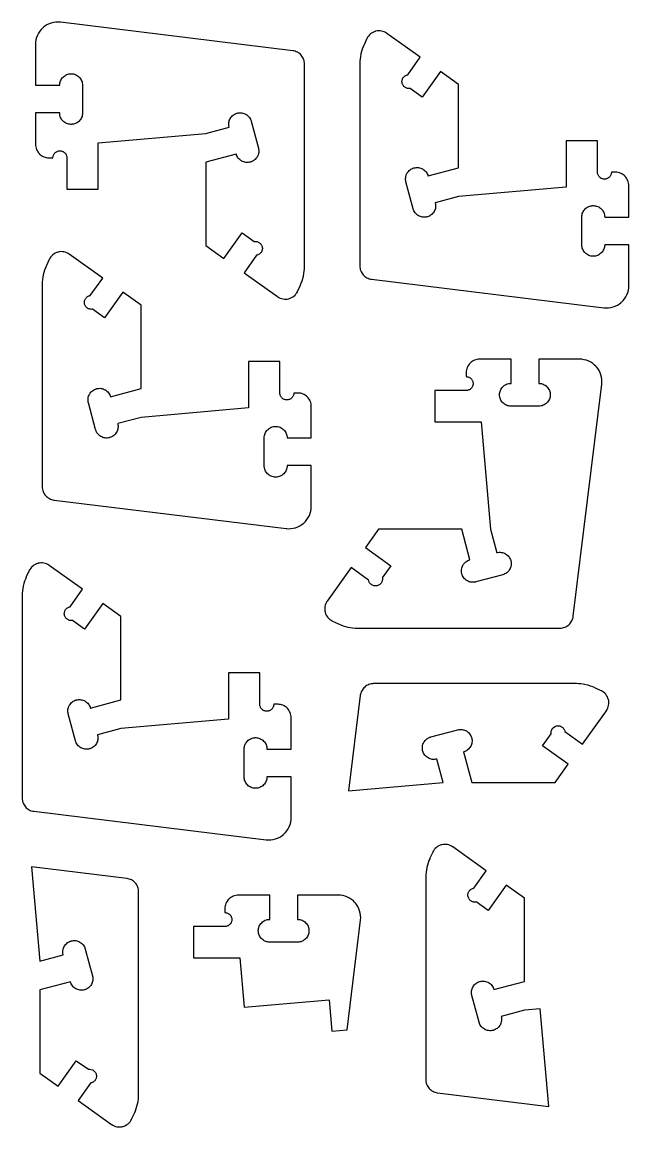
# Model space of a CAD drawing. Extents: x 0 to 472, y 0 to 247.
# Drawn here: x 336.3 to 471.6, y 0.3 to 246.8 of the extents above; entities that cross this region are included whole.
import ezdxf

# ---------------------------------------------------------------- set-up
doc = ezdxf.new("R2010")
doc.units = 0
doc.layers.get('0').update_dxf_attribs({"linetype": 'CONTINUOUS'})

msp = doc.modelspace()

# ---------------------------------------------------------------- linework, layer by layer
at = {"color": 0}
for points in [[(377.271, 221.935), (382.487, 223.333), (382.471, 223.396), (382.432, 223.589), (382.404, 223.843), (382.401, 224.094), (382.424, 224.343), (382.469, 224.586), (382.539, 224.822), (382.631, 225.05), (382.742, 225.268), (382.875, 225.474), (383.026, 225.667), (383.196, 225.844), (383.383, 226.006), (383.588, 226.149), (383.807, 226.274), (384.042, 226.376), (384.228, 226.439), (384.29, 226.456), (384.353, 226.474), (384.546, 226.511), (384.8, 226.539), (385.053, 226.542), (385.301, 226.519), (385.544, 226.474), (385.781, 226.404), (386.008, 226.314), (386.225, 226.201), (386.432, 226.069), (386.624, 225.918), (386.801, 225.747), (386.963, 225.56), (387.107, 225.356), (387.231, 225.136), (387.333, 224.901), (387.397, 224.715), (387.414, 224.653), (389.018, 218.664), (389.035, 218.603), (389.071, 218.418), (389.1, 218.168), (389.104, 217.919), (389.083, 217.671), (389.039, 217.426), (388.971, 217.186), (388.879, 216.954), (388.794, 216.783), (388.764, 216.729), (388.732, 216.675), (388.626, 216.517), (388.471, 216.321), (388.297, 216.142), (388.107, 215.981), (387.903, 215.839), (387.685, 215.718), (387.456, 215.618), (387.276, 215.557), (387.215, 215.542), (387.154, 215.525), (386.968, 215.487), (386.719, 215.46), (386.471, 215.456), (386.222, 215.476), (385.978, 215.521), (385.737, 215.589), (385.504, 215.681), (385.335, 215.764), (385.281, 215.796), (385.225, 215.828), (385.068, 215.933), (384.872, 216.089), (384.693, 216.263), (384.532, 216.451), (384.39, 216.657), (384.269, 216.874), (384.169, 217.104), (384.108, 217.283), (384.092, 217.344), (377.271, 215.517), (377.271, 196.935), (381.342, 194.032), (385.407, 199.731), (388.1, 197.81), (388.139, 197.817), (388.257, 197.828), (388.412, 197.831), (388.567, 197.817), (388.715, 197.789), (388.86, 197.747), (388.999, 197.692), (389.131, 197.624), (389.256, 197.543), (389.372, 197.451), (389.481, 197.347), (389.578, 197.235), (389.665, 197.111), (389.74, 196.981), (389.801, 196.84), (389.85, 196.692), (389.878, 196.576), (389.885, 196.536), (389.89, 196.497), (389.903, 196.379), (389.906, 196.224), (389.892, 196.071), (389.864, 195.922), (389.822, 195.778), (389.767, 195.639), (389.699, 195.506), (389.618, 195.381), (389.525, 195.264), (389.422, 195.157), (389.31, 195.058), (389.186, 194.972), (389.054, 194.897), (388.914, 194.835), (388.767, 194.786), (388.65, 194.758), (388.611, 194.753), (385.819, 190.837), (393.279, 185.517), (393.347, 185.468), (393.56, 185.339), (393.856, 185.194), (394.164, 185.085), (394.482, 185.008), (394.806, 184.967), (395.132, 184.961), (395.46, 184.992), (395.706, 185.038), (395.785, 185.058), (395.865, 185.079), (396.101, 185.16), (396.401, 185.296), (396.683, 185.461), (396.944, 185.657), (397.183, 185.879), (397.397, 186.128), (397.583, 186.399), (397.706, 186.617), (397.74, 186.692), (398.375, 188.053), (398.433, 188.176), (398.593, 188.554), (398.782, 189.067), (398.943, 189.586), (399.075, 190.115), (399.179, 190.649), (399.253, 191.189), (399.297, 191.732), (399.313, 192.143), (399.313, 192.279), (399.313, 237.408), (399.313, 237.478), (399.299, 237.689), (399.261, 237.964), (399.199, 238.229), (399.112, 238.486), (399.004, 238.733), (398.875, 238.968), (398.726, 239.189), (398.56, 239.396), (398.374, 239.588), (398.172, 239.763), (397.956, 239.918), (397.724, 240.056), (397.479, 240.172), (397.224, 240.267), (396.956, 240.339), (396.747, 240.378), (396.678, 240.386), (344.922, 246.74), (344.789, 246.757), (344.389, 246.778), (343.86, 246.757), (343.339, 246.682), (342.829, 246.553), (342.338, 246.371), (341.865, 246.138), (341.418, 245.854), (341.099, 245.611), (340.999, 245.522), (340.9, 245.435), (340.618, 245.149), (340.283, 244.739), (339.994, 244.299), (339.754, 243.832), (339.563, 243.342), (339.425, 242.833), (339.34, 242.311), (339.313, 241.911), (339.313, 241.778), (339.313, 232.704), (344.713, 232.704), (344.713, 232.769), (344.725, 232.965), (344.764, 233.218), (344.826, 233.463), (344.912, 233.697), (345.019, 233.919), (345.147, 234.131), (345.294, 234.326), (345.46, 234.507), (345.64, 234.672), (345.836, 234.819), (346.047, 234.947), (346.269, 235.054), (346.504, 235.14), (346.749, 235.203), (347.001, 235.242), (347.197, 235.254), (347.263, 235.254), (347.328, 235.254), (347.524, 235.242), (347.776, 235.203), (348.021, 235.14), (348.254, 235.054), (348.478, 234.947), (348.688, 234.819), (348.885, 234.672), (349.065, 234.507), (349.231, 234.326), (349.376, 234.131), (349.504, 233.919), (349.612, 233.697), (349.697, 233.463), (349.761, 233.218), (349.799, 232.965), (349.813, 232.769), (349.813, 232.704), (349.813, 226.504), (349.813, 226.439), (349.799, 226.243), (349.761, 225.99), (349.697, 225.746), (349.612, 225.511), (349.504, 225.289), (349.376, 225.079), (349.231, 224.882), (349.065, 224.701), (348.885, 224.536), (348.688, 224.39), (348.478, 224.263), (348.254, 224.154), (348.021, 224.069), (347.776, 224.006), (347.524, 223.968), (347.328, 223.954), (347.263, 223.954), (347.197, 223.954), (347.001, 223.968), (346.749, 224.006), (346.504, 224.069), (346.269, 224.154), (346.047, 224.263), (345.836, 224.39), (345.64, 224.536), (345.46, 224.701), (345.294, 224.882), (345.147, 225.079), (345.019, 225.289), (344.912, 225.511), (344.826, 225.746), (344.764, 225.99), (344.725, 226.243), (344.713, 226.439), (344.713, 226.504), (339.313, 226.504), (339.313, 219.504), (339.313, 219.431), (339.326, 219.208), (339.371, 218.917), (339.442, 218.632), (339.54, 218.356), (339.665, 218.092), (339.817, 217.84), (339.992, 217.603), (340.139, 217.435), (340.19, 217.383), (340.243, 217.331), (340.411, 217.183), (340.647, 217.008), (340.9, 216.858), (341.164, 216.733), (341.44, 216.633), (341.724, 216.563), (342.015, 216.519), (342.237, 216.504), (342.313, 216.504), (343.213, 216.504), (343.213, 216.544), (343.221, 216.663), (343.244, 216.817), (343.282, 216.965), (343.335, 217.107), (343.4, 217.243), (343.476, 217.371), (343.567, 217.49), (343.667, 217.6), (343.776, 217.7), (343.896, 217.789), (344.024, 217.867), (344.158, 217.932), (344.301, 217.985), (344.45, 218.022), (344.604, 218.046), (344.722, 218.054), (344.763, 218.054), (344.801, 218.054), (344.921, 218.046), (345.075, 218.022), (345.224, 217.985), (345.365, 217.932), (345.501, 217.867), (345.629, 217.789), (345.749, 217.7), (345.858, 217.6), (345.958, 217.49), (346.047, 217.371), (346.125, 217.243), (346.19, 217.107), (346.243, 216.965), (346.281, 216.817), (346.304, 216.663), (346.313, 216.544), (346.313, 216.504), (346.313, 209.504), (353.313, 209.504), (353.313, 219.839), (377.271, 221.935)], [(433.672, 207.847), (428.456, 206.45), (428.472, 206.386), (428.511, 206.194), (428.539, 205.94), (428.542, 205.688), (428.519, 205.439), (428.474, 205.196), (428.404, 204.96), (428.313, 204.732), (428.201, 204.515), (428.068, 204.308), (427.917, 204.117), (427.747, 203.939), (427.56, 203.776), (427.356, 203.633), (427.136, 203.51), (426.901, 203.407), (426.715, 203.343), (426.653, 203.326), (426.59, 203.31), (426.397, 203.272), (426.143, 203.243), (425.89, 203.24), (425.642, 203.263), (425.399, 203.31), (425.162, 203.378), (424.935, 203.469), (424.718, 203.581), (424.513, 203.714), (424.319, 203.865), (424.142, 204.035), (423.981, 204.222), (423.836, 204.426), (423.713, 204.647), (423.61, 204.881), (423.546, 205.067), (423.529, 205.129), (421.925, 211.118), (421.908, 211.179), (421.872, 211.365), (421.843, 211.614), (421.839, 211.864), (421.86, 212.111), (421.904, 212.356), (421.972, 212.596), (422.064, 212.829), (422.149, 212.999), (422.179, 213.053), (422.211, 213.108), (422.317, 213.265), (422.472, 213.461), (422.646, 213.64), (422.836, 213.801), (423.04, 213.943), (423.258, 214.064), (423.487, 214.164), (423.667, 214.225), (423.728, 214.242), (423.789, 214.258), (423.975, 214.294), (424.224, 214.324), (424.472, 214.326), (424.721, 214.307), (424.965, 214.263), (425.206, 214.194), (425.439, 214.101), (425.608, 214.018), (425.662, 213.986), (425.718, 213.956), (425.875, 213.85), (426.071, 213.694), (426.25, 213.521), (426.411, 213.331), (426.553, 213.126), (426.674, 212.908), (426.774, 212.679), (426.835, 212.499), (426.851, 212.439), (433.672, 214.265), (433.672, 232.847), (429.601, 235.751), (425.536, 230.051), (422.843, 231.972), (422.804, 231.967), (422.686, 231.954), (422.531, 231.953), (422.376, 231.965), (422.228, 231.993), (422.083, 232.036), (421.944, 232.09), (421.813, 232.16), (421.688, 232.24), (421.571, 232.332), (421.463, 232.435), (421.365, 232.549), (421.278, 232.671), (421.203, 232.803), (421.142, 232.943), (421.093, 233.09), (421.065, 233.207), (421.058, 233.246), (421.053, 233.285), (421.04, 233.403), (421.037, 233.56), (421.051, 233.713), (421.079, 233.861), (421.121, 234.006), (421.176, 234.144), (421.244, 234.276), (421.325, 234.401), (421.418, 234.518), (421.521, 234.626), (421.633, 234.724), (421.757, 234.811), (421.889, 234.886), (422.029, 234.947), (422.176, 234.996), (422.293, 235.024), (422.332, 235.031), (425.124, 238.944), (417.664, 244.265), (417.596, 244.314), (417.383, 244.443), (417.088, 244.588), (416.779, 244.699), (416.461, 244.775), (416.138, 244.815), (415.811, 244.821), (415.483, 244.792), (415.237, 244.746), (415.158, 244.725), (415.078, 244.703), (414.842, 244.622), (414.542, 244.487), (414.26, 244.321), (413.999, 244.126), (413.76, 243.903), (413.546, 243.656), (413.36, 243.385), (413.237, 243.167), (413.203, 243.092), (412.568, 241.729), (412.51, 241.606), (412.35, 241.228), (412.161, 240.717), (412, 240.196), (411.868, 239.668), (411.764, 239.133), (411.69, 238.594), (411.646, 238.05), (411.631, 237.64), (411.631, 237.504), (411.631, 192.375), (411.631, 192.304), (411.644, 192.093), (411.682, 191.819), (411.744, 191.553), (411.831, 191.296), (411.939, 191.05), (412.068, 190.815), (412.217, 190.594), (412.383, 190.386), (412.569, 190.196), (412.771, 190.021), (412.987, 189.864), (413.219, 189.726), (413.464, 189.61), (413.719, 189.515), (413.987, 189.444), (414.196, 189.406), (414.265, 189.397), (466.021, 183.042), (466.154, 183.026), (466.554, 183.006), (467.083, 183.025), (467.604, 183.1), (468.114, 183.229), (468.607, 183.411), (469.078, 183.644), (469.526, 183.928), (469.844, 184.172), (469.944, 184.26), (470.044, 184.349), (470.325, 184.635), (470.66, 185.044), (470.949, 185.485), (471.19, 185.951), (471.381, 186.44), (471.518, 186.949), (471.603, 187.472), (471.631, 187.871), (471.631, 188.004), (471.631, 197.078), (466.231, 197.078), (466.231, 197.013), (466.218, 196.818), (466.179, 196.564), (466.117, 196.319), (466.031, 196.086), (465.924, 195.862), (465.796, 195.653), (465.649, 195.456), (465.483, 195.275), (465.303, 195.111), (465.107, 194.964), (464.896, 194.836), (464.674, 194.729), (464.439, 194.643), (464.194, 194.581), (463.942, 194.542), (463.746, 194.528), (463.681, 194.528), (463.615, 194.528), (463.419, 194.542), (463.167, 194.581), (462.922, 194.643), (462.689, 194.729), (462.465, 194.836), (462.256, 194.964), (462.058, 195.111), (461.878, 195.275), (461.713, 195.456), (461.567, 195.653), (461.439, 195.862), (461.331, 196.086), (461.246, 196.319), (461.182, 196.564), (461.144, 196.818), (461.131, 197.013), (461.131, 197.078), (461.131, 203.278), (461.131, 203.343), (461.144, 203.539), (461.182, 203.792), (461.246, 204.036), (461.331, 204.271), (461.439, 204.494), (461.567, 204.704), (461.713, 204.9), (461.878, 205.082), (462.058, 205.246), (462.256, 205.393), (462.465, 205.521), (462.689, 205.628), (462.922, 205.714), (463.167, 205.776), (463.419, 205.815), (463.615, 205.828), (463.681, 205.828), (463.746, 205.828), (463.942, 205.815), (464.194, 205.776), (464.439, 205.714), (464.674, 205.628), (464.896, 205.521), (465.107, 205.393), (465.303, 205.246), (465.483, 205.082), (465.649, 204.9), (465.796, 204.704), (465.924, 204.494), (466.031, 204.271), (466.117, 204.036), (466.179, 203.792), (466.218, 203.539), (466.231, 203.343), (466.231, 203.278), (471.631, 203.278), (471.631, 210.278), (471.631, 210.353), (471.617, 210.575), (471.572, 210.867), (471.501, 211.151), (471.403, 211.426), (471.278, 211.692), (471.126, 211.943), (470.951, 212.179), (470.804, 212.347), (470.753, 212.4), (470.7, 212.451), (470.532, 212.599), (470.296, 212.774), (470.043, 212.925), (469.779, 213.05), (469.503, 213.149), (469.219, 213.219), (468.928, 213.264), (468.706, 213.278), (468.631, 213.278), (467.731, 213.278), (467.731, 213.239), (467.722, 213.119), (467.7, 212.965), (467.661, 212.818), (467.608, 212.675), (467.543, 212.539), (467.467, 212.411), (467.376, 212.292), (467.276, 212.182), (467.167, 212.082), (467.047, 211.993), (466.919, 211.915), (466.785, 211.85), (466.642, 211.799), (466.493, 211.76), (466.339, 211.736), (466.221, 211.728), (466.181, 211.728), (466.142, 211.728), (466.022, 211.736), (465.868, 211.76), (465.719, 211.799), (465.578, 211.85), (465.442, 211.915), (465.314, 211.993), (465.194, 212.082), (465.085, 212.182), (464.985, 212.292), (464.896, 212.411), (464.818, 212.539), (464.753, 212.675), (464.7, 212.818), (464.662, 212.965), (464.639, 213.119), (464.631, 213.239), (464.631, 213.278), (464.631, 220.278), (457.631, 220.278), (457.631, 209.943), (433.672, 207.847)], [(362.861, 158.581), (357.646, 157.183), (357.662, 157.119), (357.7, 156.928), (357.729, 156.674), (357.731, 156.421), (357.708, 156.172), (357.662, 155.929), (357.594, 155.693), (357.503, 155.465), (357.39, 155.249), (357.258, 155.042), (357.107, 154.85), (356.938, 154.672), (356.75, 154.511), (356.546, 154.367), (356.325, 154.243), (356.09, 154.14), (355.906, 154.076), (355.843, 154.06), (355.779, 154.043), (355.588, 154.006), (355.333, 153.976), (355.081, 153.975), (354.832, 153.997), (354.589, 154.043), (354.353, 154.111), (354.125, 154.203), (353.907, 154.315), (353.701, 154.447), (353.51, 154.599), (353.332, 154.768), (353.169, 154.956), (353.026, 155.16), (352.903, 155.381), (352.8, 155.615), (352.736, 155.8), (352.719, 155.862), (351.115, 161.851), (351.099, 161.913), (351.061, 162.099), (351.033, 162.347), (351.029, 162.597), (351.05, 162.844), (351.094, 163.089), (351.162, 163.329), (351.254, 163.563), (351.338, 163.732), (351.369, 163.788), (351.401, 163.842), (351.507, 163.999), (351.662, 164.194), (351.836, 164.374), (352.025, 164.535), (352.231, 164.676), (352.447, 164.797), (352.678, 164.897), (352.857, 164.958), (352.918, 164.975), (352.979, 164.992), (353.164, 165.028), (353.414, 165.057), (353.662, 165.061), (353.911, 165.04), (354.156, 164.996), (354.396, 164.928), (354.628, 164.836), (354.799, 164.751), (354.853, 164.721), (354.907, 164.689), (355.065, 164.583), (355.261, 164.428), (355.44, 164.254), (355.601, 164.064), (355.743, 163.86), (355.864, 163.642), (355.964, 163.413), (356.025, 163.233), (356.04, 163.172), (362.861, 165), (362.861, 183.581), (358.792, 186.485), (354.726, 180.786), (352.033, 182.707), (351.994, 182.7), (351.875, 182.688), (351.719, 182.686), (351.567, 182.699), (351.418, 182.726), (351.274, 182.769), (351.135, 182.825), (351.003, 182.893), (350.878, 182.974), (350.76, 183.065), (350.653, 183.168), (350.556, 183.282), (350.468, 183.404), (350.393, 183.536), (350.331, 183.676), (350.282, 183.825), (350.256, 183.94), (350.249, 183.979), (350.242, 184.018), (350.231, 184.138), (350.228, 184.293), (350.242, 184.446), (350.269, 184.594), (350.311, 184.739), (350.367, 184.878), (350.435, 185.01), (350.515, 185.135), (350.607, 185.251), (350.71, 185.36), (350.824, 185.457), (350.946, 185.544), (351.078, 185.619), (351.218, 185.682), (351.367, 185.731), (351.482, 185.757), (351.521, 185.764), (354.314, 189.678), (346.853, 194.999), (346.786, 195.047), (346.572, 195.176), (346.276, 195.321), (345.969, 195.432), (345.651, 195.508), (345.328, 195.549), (345, 195.556), (344.672, 195.525), (344.428, 195.479), (344.347, 195.458), (344.268, 195.438), (344.032, 195.356), (343.732, 195.221), (343.45, 195.054), (343.188, 194.86), (342.949, 194.636), (342.736, 194.389), (342.549, 194.118), (342.428, 193.9), (342.393, 193.825), (341.757, 192.462), (341.7, 192.339), (341.54, 191.961), (341.351, 191.45), (341.19, 190.929), (341.057, 190.401), (340.954, 189.867), (340.881, 189.328), (340.836, 188.783), (340.821, 188.374), (340.821, 188.237), (340.821, 143.108), (340.821, 143.038), (340.833, 142.826), (340.872, 142.553), (340.935, 142.286), (341.021, 142.029), (341.129, 141.783), (341.257, 141.549), (341.406, 141.328), (341.574, 141.121), (341.758, 140.929), (341.96, 140.754), (342.178, 140.597), (342.408, 140.461), (342.653, 140.344), (342.91, 140.249), (343.178, 140.178), (343.385, 140.139), (343.456, 140.131), (395.211, 133.776), (395.343, 133.759), (395.744, 133.739), (396.274, 133.759), (396.794, 133.834), (397.303, 133.963), (397.796, 134.145), (398.268, 134.378), (398.715, 134.662), (399.033, 134.905), (399.133, 134.993), (399.233, 135.082), (399.514, 135.368), (399.85, 135.778), (400.139, 136.218), (400.379, 136.685), (400.569, 137.174), (400.708, 137.682), (400.792, 138.205), (400.821, 138.605), (400.821, 138.738), (400.821, 147.811), (395.421, 147.811), (395.421, 147.747), (395.407, 147.551), (395.369, 147.297), (395.306, 147.054), (395.221, 146.819), (395.112, 146.596), (394.985, 146.386), (394.839, 146.19), (394.674, 146.008), (394.493, 145.844), (394.296, 145.697), (394.086, 145.569), (393.864, 145.462), (393.629, 145.376), (393.385, 145.314), (393.132, 145.275), (392.936, 145.261), (392.871, 145.261), (392.806, 145.261), (392.61, 145.275), (392.357, 145.314), (392.112, 145.376), (391.878, 145.462), (391.656, 145.569), (391.444, 145.697), (391.249, 145.844), (391.068, 146.008), (390.903, 146.19), (390.756, 146.386), (390.628, 146.596), (390.521, 146.819), (390.435, 147.054), (390.372, 147.297), (390.333, 147.551), (390.321, 147.747), (390.321, 147.811), (390.321, 154.011), (390.321, 154.076), (390.333, 154.272), (390.372, 154.526), (390.435, 154.769), (390.521, 155.004), (390.628, 155.228), (390.756, 155.438), (390.903, 155.633), (391.068, 155.815), (391.249, 155.979), (391.444, 156.126), (391.656, 156.254), (391.878, 156.361), (392.112, 156.447), (392.357, 156.51), (392.61, 156.549), (392.806, 156.561), (392.871, 156.561), (392.936, 156.561), (393.132, 156.549), (393.385, 156.51), (393.629, 156.447), (393.864, 156.361), (394.086, 156.254), (394.296, 156.126), (394.493, 155.979), (394.674, 155.815), (394.839, 155.633), (394.985, 155.438), (395.112, 155.228), (395.221, 155.004), (395.306, 154.769), (395.369, 154.526), (395.407, 154.272), (395.421, 154.076), (395.421, 154.011), (400.821, 154.011), (400.821, 161.011), (400.821, 161.086), (400.806, 161.308), (400.763, 161.6), (400.692, 161.885), (400.592, 162.16), (400.467, 162.425), (400.317, 162.676), (400.142, 162.913), (399.994, 163.081), (399.942, 163.133), (399.889, 163.186), (399.722, 163.332), (399.485, 163.508), (399.233, 163.658), (398.968, 163.783), (398.693, 163.882), (398.408, 163.954), (398.117, 163.997), (397.894, 164.011), (397.821, 164.011), (396.921, 164.011), (396.921, 163.972), (396.912, 163.853), (396.889, 163.7), (396.851, 163.551), (396.799, 163.408), (396.733, 163.274), (396.656, 163.146), (396.567, 163.026), (396.467, 162.915), (396.357, 162.815), (396.237, 162.726), (396.11, 162.649), (395.974, 162.583), (395.832, 162.532), (395.683, 162.493), (395.529, 162.469), (395.41, 162.461), (395.371, 162.461), (395.331, 162.461), (395.213, 162.469), (395.058, 162.493), (394.91, 162.532), (394.767, 162.583), (394.632, 162.649), (394.504, 162.726), (394.385, 162.815), (394.275, 162.915), (394.175, 163.026), (394.085, 163.146), (394.008, 163.274), (393.943, 163.408), (393.89, 163.551), (393.853, 163.7), (393.829, 163.853), (393.821, 163.972), (393.821, 164.011), (393.821, 171.011), (386.821, 171.011), (386.821, 160.676), (362.861, 158.581)], [(440.779, 133.607), (442.178, 128.391), (442.24, 128.407), (442.433, 128.445), (442.688, 128.474), (442.939, 128.476), (443.188, 128.454), (443.431, 128.408), (443.667, 128.339), (443.894, 128.248), (444.112, 128.136), (444.318, 128.004), (444.511, 127.852), (444.689, 127.682), (444.85, 127.494), (444.993, 127.29), (445.118, 127.071), (445.221, 126.836), (445.283, 126.651), (445.3, 126.587), (445.318, 126.525), (445.356, 126.332), (445.383, 126.078), (445.386, 125.825), (445.364, 125.577), (445.318, 125.334), (445.249, 125.098), (445.158, 124.87), (445.046, 124.653), (444.914, 124.447), (444.763, 124.254), (444.592, 124.076), (444.404, 123.915), (444.2, 123.772), (443.981, 123.648), (443.746, 123.545), (443.56, 123.481), (443.497, 123.464), (437.508, 121.86), (437.447, 121.843), (437.263, 121.807), (437.013, 121.778), (436.764, 121.774), (436.515, 121.795), (436.271, 121.839), (436.032, 121.907), (435.799, 121.999), (435.628, 122.083), (435.574, 122.115), (435.519, 122.146), (435.361, 122.251), (435.165, 122.407), (434.986, 122.581), (434.825, 122.771), (434.683, 122.975), (434.563, 123.193), (434.463, 123.423), (434.401, 123.602), (434.386, 123.663), (434.369, 123.724), (434.332, 123.91), (434.304, 124.158), (434.3, 124.408), (434.321, 124.656), (434.365, 124.901), (434.433, 125.14), (434.525, 125.373), (434.608, 125.543), (434.64, 125.598), (434.672, 125.653), (434.778, 125.81), (434.933, 126.006), (435.107, 126.185), (435.296, 126.346), (435.501, 126.488), (435.719, 126.609), (435.949, 126.709), (436.128, 126.77), (436.189, 126.786), (434.361, 133.607), (415.779, 133.607), (412.876, 129.536), (418.575, 125.471), (416.654, 122.778), (416.661, 122.739), (416.672, 122.621), (416.675, 122.465), (416.661, 122.312), (416.633, 122.163), (416.592, 122.019), (416.536, 121.88), (416.468, 121.747), (416.388, 121.622), (416.296, 121.505), (416.192, 121.398), (416.079, 121.3), (415.956, 121.213), (415.825, 121.138), (415.685, 121.076), (415.536, 121.028), (415.421, 121), (415.381, 120.994), (415.342, 120.987), (415.224, 120.975), (415.068, 120.973), (414.915, 120.986), (414.767, 121.014), (414.622, 121.056), (414.483, 121.112), (414.35, 121.18), (414.225, 121.26), (414.108, 121.352), (414.001, 121.455), (413.903, 121.569), (413.817, 121.692), (413.742, 121.823), (413.679, 121.964), (413.631, 122.112), (413.603, 122.227), (413.597, 122.267), (409.682, 125.058), (404.361, 117.598), (404.313, 117.531), (404.183, 117.318), (404.039, 117.022), (403.929, 116.714), (403.853, 116.397), (403.811, 116.073), (403.806, 115.746), (403.836, 115.418), (403.882, 115.173), (403.903, 115.093), (403.924, 115.013), (404.004, 114.777), (404.14, 114.476), (404.306, 114.195), (404.501, 113.933), (404.724, 113.694), (404.972, 113.481), (405.243, 113.294), (405.461, 113.172), (405.536, 113.137), (406.897, 112.503), (407.021, 112.445), (407.399, 112.285), (407.911, 112.096), (408.431, 111.935), (408.96, 111.803), (409.493, 111.699), (410.033, 111.625), (410.576, 111.581), (410.987, 111.566), (411.124, 111.566), (456.253, 111.566), (456.322, 111.566), (456.533, 111.579), (456.808, 111.617), (457.074, 111.68), (457.331, 111.766), (457.578, 111.874), (457.813, 112.003), (458.033, 112.151), (458.24, 112.319), (458.432, 112.504), (458.607, 112.706), (458.762, 112.922), (458.9, 113.154), (459.017, 113.398), (459.111, 113.655), (459.183, 113.923), (459.222, 114.13), (459.231, 114.2), (465.585, 165.957), (465.601, 166.089), (465.622, 166.489), (465.601, 167.018), (465.526, 167.539), (465.397, 168.049), (465.215, 168.542), (464.982, 169.014), (464.699, 169.461), (464.456, 169.779), (464.367, 169.879), (464.279, 169.979), (463.993, 170.26), (463.583, 170.594), (463.143, 170.883), (462.676, 171.125), (462.186, 171.315), (461.678, 171.453), (461.156, 171.538), (460.756, 171.565), (460.622, 171.565), (451.549, 171.565), (451.549, 166.165), (451.614, 166.165), (451.81, 166.153), (452.063, 166.114), (452.307, 166.051), (452.542, 165.965), (452.764, 165.858), (452.975, 165.731), (453.171, 165.583), (453.351, 165.419), (453.517, 165.237), (453.664, 165.042), (453.792, 164.831), (453.899, 164.608), (453.985, 164.374), (454.047, 164.129), (454.086, 163.876), (454.099, 163.681), (454.099, 163.615), (454.099, 163.55), (454.086, 163.356), (454.047, 163.101), (453.985, 162.857), (453.899, 162.624), (453.792, 162.4), (453.664, 162.19), (453.517, 161.993), (453.351, 161.813), (453.171, 161.649), (452.975, 161.501), (452.764, 161.374), (452.542, 161.267), (452.307, 161.181), (452.063, 161.118), (451.81, 161.079), (451.614, 161.065), (451.549, 161.065), (445.349, 161.065), (445.283, 161.065), (445.088, 161.079), (444.835, 161.118), (444.59, 161.181), (444.356, 161.267), (444.133, 161.374), (443.924, 161.501), (443.726, 161.649), (443.546, 161.813), (443.381, 161.993), (443.235, 162.19), (443.107, 162.4), (442.999, 162.624), (442.914, 162.857), (442.85, 163.101), (442.813, 163.356), (442.799, 163.55), (442.799, 163.615), (442.799, 163.681), (442.813, 163.876), (442.85, 164.129), (442.914, 164.374), (442.999, 164.608), (443.107, 164.831), (443.235, 165.042), (443.381, 165.237), (443.546, 165.419), (443.726, 165.583), (443.924, 165.731), (444.133, 165.858), (444.356, 165.965), (444.59, 166.051), (444.835, 166.114), (445.088, 166.153), (445.283, 166.165), (445.349, 166.165), (445.349, 171.565), (438.349, 171.565), (438.275, 171.565), (438.053, 171.551), (437.761, 171.507), (437.476, 171.436), (437.2, 171.337), (436.936, 171.212), (436.685, 171.061), (436.447, 170.886), (436.279, 170.739), (436.228, 170.688), (436.175, 170.635), (436.028, 170.467), (435.853, 170.231), (435.703, 169.978), (435.578, 169.714), (435.478, 169.439), (435.407, 169.154), (435.364, 168.862), (435.349, 168.64), (435.349, 168.565), (435.349, 167.665), (435.389, 167.665), (435.507, 167.658), (435.661, 167.635), (435.81, 167.596), (435.951, 167.544), (436.088, 167.479), (436.215, 167.401), (436.335, 167.311), (436.444, 167.211), (436.544, 167.101), (436.633, 166.982), (436.711, 166.854), (436.776, 166.719), (436.829, 166.576), (436.867, 166.428), (436.89, 166.274), (436.899, 166.156), (436.899, 166.115), (436.899, 166.076), (436.89, 165.957), (436.867, 165.803), (436.829, 165.654), (436.776, 165.513), (436.711, 165.376), (436.633, 165.249), (436.544, 165.129), (436.444, 165.019), (436.335, 164.919), (436.215, 164.831), (436.088, 164.753), (435.951, 164.688), (435.81, 164.636), (435.661, 164.597), (435.507, 164.574), (435.389, 164.565), (435.349, 164.565), (428.349, 164.565), (428.349, 157.565), (438.683, 157.565), (440.779, 133.607)], [(358.375, 89.1319), (353.16, 87.7343), (353.176, 87.6714), (353.214, 87.4792), (353.242, 87.2246), (353.244, 86.9722), (353.222, 86.7237), (353.176, 86.4807), (353.108, 86.2444), (353.017, 86.0168), (352.904, 85.7993), (352.772, 85.5935), (352.621, 85.4008), (352.45, 85.2231), (352.263, 85.0617), (352.06, 84.9182), (351.839, 84.7943), (351.604, 84.6915), (351.419, 84.6281), (351.357, 84.6112), (351.293, 84.5944), (351.101, 84.5565), (350.846, 84.5283), (350.594, 84.5257), (350.346, 84.5479), (350.103, 84.5939), (349.867, 84.6629), (349.639, 84.7539), (349.421, 84.866), (349.215, 84.9983), (349.022, 85.1499), (348.844, 85.32), (348.683, 85.5075), (348.54, 85.7115), (348.417, 85.9314), (348.314, 86.166), (348.25, 86.3514), (348.233, 86.4143), (346.629, 92.4031), (346.612, 92.4639), (346.575, 92.6497), (346.547, 92.8986), (346.543, 93.1481), (346.564, 93.396), (346.608, 93.6407), (346.676, 93.8806), (346.768, 94.1136), (346.851, 94.2835), (346.883, 94.3381), (346.915, 94.3926), (347.019, 94.5501), (347.176, 94.7463), (347.35, 94.9253), (347.539, 95.0861), (347.744, 95.2278), (347.961, 95.349), (348.192, 95.4489), (348.371, 95.5099), (348.432, 95.5261), (348.493, 95.5425), (348.678, 95.5793), (348.928, 95.6078), (349.176, 95.6117), (349.425, 95.5912), (349.669, 95.5468), (349.908, 95.4785), (350.142, 95.3867), (350.313, 95.3029), (350.367, 95.2714), (350.421, 95.24), (350.579, 95.1346), (350.775, 94.9788), (350.954, 94.8051), (351.115, 94.6154), (351.257, 94.411), (351.378, 94.1931), (351.478, 93.9633), (351.539, 93.7839), (351.554, 93.7231), (358.375, 95.5506), (358.375, 114.132), (354.304, 117.035), (350.24, 111.337), (347.547, 113.258), (347.508, 113.251), (347.389, 113.239), (347.233, 113.237), (347.081, 113.25), (346.932, 113.278), (346.787, 113.32), (346.649, 113.376), (346.515, 113.444), (346.39, 113.525), (346.274, 113.617), (346.167, 113.719), (346.068, 113.833), (345.982, 113.956), (345.907, 114.087), (345.844, 114.228), (345.796, 114.376), (345.769, 114.492), (345.763, 114.531), (345.756, 114.57), (345.744, 114.688), (345.742, 114.844), (345.756, 114.997), (345.783, 115.146), (345.825, 115.29), (345.881, 115.429), (345.949, 115.561), (346.029, 115.687), (346.121, 115.803), (346.224, 115.911), (346.338, 116.009), (346.46, 116.095), (346.592, 116.17), (346.732, 116.233), (346.881, 116.281), (346.996, 116.309), (347.035, 116.315), (349.828, 120.229), (342.367, 125.551), (342.3, 125.599), (342.086, 125.728), (341.79, 125.873), (341.483, 125.983), (341.165, 126.059), (340.842, 126.1), (340.514, 126.106), (340.186, 126.076), (339.942, 126.03), (339.861, 126.009), (339.781, 125.988), (339.546, 125.907), (339.244, 125.772), (338.963, 125.606), (338.701, 125.41), (338.463, 125.188), (338.25, 124.94), (338.063, 124.669), (337.942, 124.451), (337.906, 124.376), (337.271, 123.014), (337.214, 122.891), (337.054, 122.513), (336.864, 122.001), (336.704, 121.481), (336.571, 120.953), (336.468, 120.418), (336.394, 119.878), (336.349, 119.335), (336.335, 118.925), (336.335, 118.788), (336.335, 73.6593), (336.335, 73.589), (336.347, 73.3782), (336.386, 73.1039), (336.449, 72.8376), (336.535, 72.5807), (336.643, 72.3343), (336.771, 72.0999), (336.919, 71.8785), (337.088, 71.6714), (337.272, 71.48), (337.474, 71.3054), (337.692, 71.1489), (337.922, 71.0117), (338.167, 70.8951), (338.424, 70.8004), (338.692, 70.7289), (338.899, 70.6903), (338.969, 70.6817), (390.725, 64.3268), (390.857, 64.3106), (391.258, 64.2901), (391.787, 64.31), (392.308, 64.3851), (392.817, 64.5144), (393.31, 64.6962), (393.782, 64.9294), (394.229, 65.2128), (394.547, 65.4564), (394.647, 65.5447), (394.747, 65.6331), (395.028, 65.9194), (395.364, 66.3289), (395.653, 66.769), (395.893, 67.236), (396.083, 67.7254), (396.222, 68.2336), (396.306, 68.7564), (396.335, 69.1563), (396.335, 69.2894), (396.335, 78.3631), (390.935, 78.3631), (390.935, 78.2979), (390.921, 78.1024), (390.882, 77.8492), (390.819, 77.6047), (390.733, 77.3704), (390.626, 77.1475), (390.499, 76.9372), (390.353, 76.741), (390.188, 76.5599), (390.007, 76.3953), (389.81, 76.2485), (389.6, 76.1208), (389.376, 76.0133), (389.143, 75.9276), (388.899, 75.8649), (388.644, 75.8261), (388.45, 75.8131), (388.385, 75.8131), (388.319, 75.8131), (388.124, 75.8261), (387.871, 75.8649), (387.626, 75.9276), (387.392, 76.0133), (387.169, 76.1208), (386.958, 76.2485), (386.763, 76.3953), (386.582, 76.5599), (386.417, 76.741), (386.269, 76.9372), (386.142, 77.1475), (386.035, 77.3704), (385.949, 77.6047), (385.886, 77.8492), (385.847, 78.1024), (385.835, 78.2979), (385.835, 78.3631), (385.835, 84.5631), (385.835, 84.6282), (385.847, 84.8238), (385.886, 85.0769), (385.949, 85.3212), (386.035, 85.5556), (386.142, 85.7785), (386.269, 85.9887), (386.417, 86.185), (386.582, 86.3661), (386.763, 86.5307), (386.958, 86.6775), (387.169, 86.8053), (387.392, 86.9126), (387.626, 86.9983), (387.871, 87.0613), (388.124, 87.0999), (388.319, 87.1131), (388.385, 87.1131), (388.45, 87.1131), (388.644, 87.0999), (388.899, 87.0613), (389.143, 86.9983), (389.376, 86.9126), (389.6, 86.8053), (389.81, 86.6775), (390.007, 86.5307), (390.188, 86.3661), (390.353, 86.185), (390.499, 85.9887), (390.626, 85.7785), (390.733, 85.5556), (390.819, 85.3212), (390.882, 85.0769), (390.921, 84.8238), (390.935, 84.6282), (390.935, 84.5631), (396.335, 84.5631), (396.335, 91.5631), (396.335, 91.6372), (396.319, 91.8596), (396.276, 92.1511), (396.204, 92.4356), (396.106, 92.7111), (395.981, 92.9757), (395.831, 93.2275), (395.656, 93.4643), (395.508, 93.6319), (395.456, 93.6843), (395.403, 93.7368), (395.236, 93.8837), (394.999, 94.059), (394.747, 94.2096), (394.482, 94.3347), (394.207, 94.4333), (393.922, 94.5049), (393.631, 94.5483), (393.408, 94.5631), (393.335, 94.5631), (392.435, 94.5631), (392.435, 94.5233), (392.426, 94.4046), (392.403, 94.2507), (392.365, 94.1021), (392.313, 93.9597), (392.247, 93.8242), (392.169, 93.6964), (392.081, 93.5771), (391.981, 93.4671), (391.871, 93.3669), (391.751, 93.2778), (391.624, 93.2001), (391.487, 93.1349), (391.346, 93.0828), (391.197, 93.0446), (391.043, 93.0211), (390.924, 93.0131), (390.885, 93.0131), (390.844, 93.0131), (390.726, 93.0211), (390.572, 93.0446), (390.424, 93.0828), (390.281, 93.1349), (390.146, 93.2001), (390.018, 93.2778), (389.899, 93.3669), (389.789, 93.4671), (389.689, 93.5771), (389.599, 93.6964), (389.521, 93.8242), (389.456, 93.9597), (389.404, 94.1021), (389.365, 94.2507), (389.343, 94.4046), (389.335, 94.5233), (389.335, 94.5631), (389.335, 101.563), (382.335, 101.563), (382.335, 91.2281), (358.375, 89.1319)], [(452.389, 85.2604), (454.31, 87.9536), (454.297, 88.0285), (454.29, 88.2582), (454.329, 88.5581), (454.425, 88.8447), (454.533, 89.0476), (454.576, 89.1094), (454.621, 89.1714), (454.778, 89.3394), (455.018, 89.5239), (455.289, 89.6583), (455.508, 89.7257), (455.583, 89.7381), (455.622, 89.7447), (455.74, 89.7564), (455.896, 89.7586), (456.049, 89.7456), (456.199, 89.7176), (456.343, 89.6756), (456.482, 89.6201), (456.614, 89.5518), (456.739, 89.4713), (456.856, 89.3792), (456.964, 89.2763), (457.061, 89.1631), (457.147, 89.0401), (457.222, 88.9083), (457.285, 88.7681), (457.333, 88.6203), (457.361, 88.5043), (457.368, 88.4653), (461.282, 85.6732), (466.603, 93.1332), (466.651, 93.2007), (466.781, 93.4139), (466.925, 93.7096), (467.036, 94.0176), (467.111, 94.335), (467.153, 94.6588), (467.158, 94.986), (467.129, 95.3137), (467.083, 95.559), (467.063, 95.6392), (467.04, 95.7193), (466.96, 95.9551), (466.825, 96.2553), (466.658, 96.5372), (466.463, 96.7986), (466.24, 97.0374), (465.993, 97.251), (465.721, 97.4374), (465.504, 97.5592), (465.429, 97.5942), (464.067, 98.2292), (463.943, 98.2869), (463.565, 98.4465), (463.054, 98.636), (462.533, 98.7968), (462.006, 98.929), (461.471, 99.0324), (460.931, 99.1065), (460.387, 99.1511), (459.978, 99.1661), (459.84, 99.1661), (414.713, 99.1661), (414.642, 99.1661), (414.431, 99.1531), (414.157, 99.1146), (413.89, 99.0518), (413.633, 98.966), (413.388, 98.8581), (413.153, 98.7292), (412.931, 98.5804), (412.724, 98.4129), (412.532, 98.2279), (412.358, 98.0263), (412.201, 97.8092), (412.064, 97.5779), (411.947, 97.3333), (411.853, 97.0767), (411.782, 96.8092), (411.743, 96.6014), (411.735, 96.5317), (409.125, 75.2825), (430.185, 77.125), (428.787, 82.341), (428.724, 82.3242), (428.532, 82.2862), (428.276, 82.2581), (428.025, 82.2554), (427.776, 82.2776), (427.533, 82.3238), (427.297, 82.3926), (427.069, 82.4836), (426.851, 82.5957), (426.646, 82.7281), (426.453, 82.8797), (426.275, 83.0497), (426.114, 83.2372), (425.971, 83.4414), (425.847, 83.6611), (425.744, 83.8957), (425.681, 84.0811), (425.664, 84.1442), (425.647, 84.2071), (425.608, 84.3993), (425.581, 84.6539), (425.578, 84.9063), (425.6, 85.1547), (425.646, 85.3978), (425.715, 85.634), (425.807, 85.8617), (425.918, 86.0792), (426.051, 86.285), (426.203, 86.4776), (426.372, 86.6554), (426.56, 86.8168), (426.764, 86.9603), (426.983, 87.0842), (427.218, 87.1869), (427.404, 87.2504), (427.467, 87.2672), (433.456, 88.8719), (433.518, 88.8888), (433.711, 88.9267), (433.965, 88.9549), (434.218, 88.9575), (434.467, 88.9353), (434.71, 88.8892), (434.946, 88.8203), (435.174, 88.7293), (435.39, 88.6172), (435.596, 88.4849), (435.789, 88.3332), (435.967, 88.1632), (436.128, 87.9757), (436.272, 87.7715), (436.396, 87.5518), (436.499, 87.3172), (436.563, 87.1318), (436.579, 87.0688), (436.596, 87.0058), (436.633, 86.8136), (436.661, 86.559), (436.664, 86.3067), (436.642, 86.0582), (436.596, 85.8151), (436.526, 85.5789), (436.436, 85.3514), (436.324, 85.1337), (436.192, 84.9279), (436.04, 84.7354), (435.869, 84.5575), (435.682, 84.3961), (435.478, 84.2526), (435.258, 84.1288), (435.024, 84.0258), (434.839, 83.9625), (434.775, 83.9457), (436.603, 77.125), (455.185, 77.125), (458.088, 81.1956), (452.389, 85.2604)], [(432.367, 62.7421), (432.299, 62.7903), (432.086, 62.9197), (431.79, 63.0642), (431.482, 63.1746), (431.164, 63.2507), (430.84, 63.2919), (430.514, 63.2978), (430.186, 63.2676), (429.94, 63.2219), (429.86, 63.2008), (429.781, 63.1799), (429.544, 63.0987), (429.244, 62.9636), (428.963, 62.7974), (428.701, 62.6022), (428.463, 62.3796), (428.249, 62.1318), (428.063, 61.8606), (427.94, 61.6428), (427.906, 61.5676), (427.271, 60.2061), (427.213, 60.0822), (427.053, 59.7044), (426.864, 59.1928), (426.703, 58.6724), (426.571, 58.1443), (426.467, 57.6099), (426.393, 57.0701), (426.349, 56.5265), (426.333, 56.1165), (426.333, 55.9799), (426.333, 10.8509), (426.333, 10.7807), (426.346, 10.5698), (426.385, 10.2955), (426.447, 10.0292), (426.533, 9.77229), (426.642, 9.52599), (426.771, 9.2915), (426.919, 9.0701), (427.086, 8.86307), (427.272, 8.6716), (427.474, 8.49701), (427.69, 8.3405), (427.922, 8.20335), (428.167, 8.08681), (428.422, 7.99208), (428.69, 7.92051), (428.899, 7.88183), (428.968, 7.87326), (453.768, 4.82813), (451.861, 26.6286), (448.375, 26.3236), (443.158, 24.926), (443.175, 24.8631), (443.214, 24.6707), (443.242, 24.4161), (443.244, 24.1639), (443.222, 23.9154), (443.176, 23.6722), (443.107, 23.4361), (443.015, 23.2085), (442.904, 22.991), (442.771, 22.7851), (442.619, 22.5925), (442.45, 22.4147), (442.263, 22.2533), (442.058, 22.1099), (441.839, 21.9858), (441.604, 21.8831), (441.418, 21.8197), (441.356, 21.8028), (441.293, 21.786), (441.1, 21.7481), (440.846, 21.7199), (440.593, 21.7174), (440.344, 21.7396), (440.101, 21.7856), (439.865, 21.8544), (439.638, 21.9454), (439.421, 22.0576), (439.214, 22.19), (439.022, 22.3415), (438.844, 22.5115), (438.683, 22.6992), (438.539, 22.9032), (438.415, 23.1231), (438.313, 23.3575), (438.249, 23.5431), (438.232, 23.606), (436.628, 29.5947), (436.611, 29.6578), (436.572, 29.85), (436.544, 30.1046), (436.542, 30.3569), (436.564, 30.6054), (436.61, 30.8485), (436.679, 31.0846), (436.771, 31.3122), (436.882, 31.5297), (437.015, 31.7356), (437.167, 31.9282), (437.336, 32.106), (437.524, 32.2674), (437.728, 32.4108), (437.947, 32.5347), (438.182, 32.6376), (438.368, 32.701), (438.431, 32.7178), (438.493, 32.7347), (438.686, 32.7726), (438.94, 32.8008), (439.193, 32.8033), (439.442, 32.7813), (439.685, 32.7351), (439.921, 32.6661), (440.149, 32.5751), (440.365, 32.4631), (440.571, 32.3308), (440.764, 32.1792), (440.942, 32.0092), (441.103, 31.8215), (441.247, 31.6175), (441.371, 31.3976), (441.474, 31.1632), (441.537, 30.9776), (441.554, 30.9147), (448.375, 32.7424), (448.375, 51.3236), (444.304, 54.2271), (440.239, 48.5283), (437.546, 50.4493), (437.507, 50.4428), (437.389, 50.4311), (437.232, 50.4288), (437.079, 50.4419), (436.931, 50.4699), (436.786, 50.5118), (436.647, 50.5674), (436.515, 50.6357), (436.39, 50.7161), (436.274, 50.8082), (436.165, 50.9111), (436.068, 51.0243), (435.981, 51.1472), (435.906, 51.279), (435.844, 51.4193), (435.796, 51.5672), (435.768, 51.6831), (435.761, 51.7222), (435.754, 51.7613), (435.743, 51.8799), (435.74, 52.0354), (435.754, 52.1883), (435.782, 52.3374), (435.824, 52.4818), (435.879, 52.6206), (435.947, 52.7531), (436.028, 52.8781), (436.121, 52.995), (436.224, 53.1026), (436.336, 53.2003), (436.46, 53.2871), (436.592, 53.3619), (436.732, 53.4242), (436.879, 53.4728), (436.994, 53.5003), (437.035, 53.5067), (439.826, 57.421), (432.367, 62.7421)], [(348.415, 15.0313), (351.108, 13.1102), (351.183, 13.1228), (351.412, 13.1308), (351.713, 13.0918), (351.999, 12.9954), (352.203, 12.8875), (352.264, 12.8434), (352.326, 12.7993), (352.494, 12.6425), (352.678, 12.4029), (352.813, 12.1321), (352.881, 11.9123), (352.893, 11.8373), (352.899, 11.7983), (352.911, 11.6797), (352.912, 11.5241), (352.9, 11.3712), (352.872, 11.2222), (352.831, 11.0778), (352.775, 10.939), (352.706, 10.8065), (352.626, 10.6815), (352.533, 10.5646), (352.431, 10.4569), (352.318, 10.3593), (352.194, 10.2725), (352.063, 10.1976), (351.922, 10.1354), (351.775, 10.0869), (351.658, 10.0593), (351.619, 10.0528), (348.828, 6.13851), (356.287, 0.81738), (356.356, 0.76926), (356.568, 0.63976), (356.864, 0.49544), (357.172, 0.38493), (357.489, 0.30881), (357.814, 0.26758), (358.14, 0.26177), (358.468, 0.29199), (358.714, 0.33751), (358.793, 0.35862), (358.874, 0.37972), (359.11, 0.46083), (359.41, 0.59598), (359.692, 0.76215), (359.953, 0.95741), (360.192, 1.17996), (360.406, 1.42779), (360.592, 1.69906), (360.714, 1.91672), (360.749, 1.99186), (361.383, 3.35346), (361.442, 3.47732), (361.601, 3.85514), (361.79, 4.36681), (361.951, 4.88721), (362.083, 5.41525), (362.186, 5.94971), (362.261, 6.48942), (362.306, 7.0331), (362.321, 7.44303), (362.321, 7.57964), (362.321, 52.7086), (362.321, 52.7789), (362.307, 52.9899), (362.269, 53.2642), (362.207, 53.5303), (362.121, 53.7872), (362.013, 54.0336), (361.883, 54.2681), (361.735, 54.4894), (361.567, 54.6965), (361.382, 54.8879), (361.181, 55.0625), (360.964, 55.219), (360.732, 55.3562), (360.487, 55.4728), (360.231, 55.5675), (359.964, 55.639), (359.756, 55.6778), (359.686, 55.6862), (338.438, 58.2953), (340.279, 37.236), (345.496, 38.6336), (345.479, 38.6965), (345.44, 38.8889), (345.412, 39.1433), (345.41, 39.3957), (345.432, 39.6442), (345.478, 39.8874), (345.547, 40.1235), (345.638, 40.3511), (345.75, 40.5686), (345.882, 40.7744), (346.035, 40.9671), (346.204, 41.1449), (346.392, 41.3063), (346.596, 41.4497), (346.815, 41.5736), (347.05, 41.6765), (347.236, 41.7399), (347.299, 41.7567), (347.361, 41.7736), (347.554, 41.8115), (347.808, 41.8397), (348.061, 41.8422), (348.31, 41.82), (348.553, 41.774), (348.789, 41.7051), (349.017, 41.614), (349.233, 41.5019), (349.439, 41.3696), (349.632, 41.2181), (349.81, 41.0481), (349.971, 40.8604), (350.115, 40.6564), (350.239, 40.4365), (350.342, 40.2021), (350.404, 40.0165), (350.422, 39.9536), (352.026, 33.9647), (352.043, 33.9018), (352.081, 33.7096), (352.11, 33.455), (352.112, 33.2026), (352.09, 32.9542), (352.043, 32.7111), (351.975, 32.475), (351.883, 32.2474), (351.772, 32.0299), (351.639, 31.824), (351.487, 31.6314), (351.318, 31.4536), (351.131, 31.2922), (350.926, 31.1487), (350.706, 31.0249), (350.472, 30.9219), (350.286, 30.8586), (350.224, 30.8417), (350.16, 30.8249), (349.968, 30.7869), (349.714, 30.7587), (349.461, 30.7562), (349.213, 30.7783), (348.969, 30.8244), (348.733, 30.8933), (348.506, 30.9844), (348.289, 31.0965), (348.082, 31.2287), (347.89, 31.3804), (347.713, 31.5504), (347.55, 31.7379), (347.407, 31.9421), (347.283, 32.1618), (347.181, 32.3964), (347.117, 32.5818), (347.1, 32.6449), (340.279, 30.8172), (340.279, 12.2359), (344.35, 9.33242), (348.415, 15.0313)], [(385.851, 26.9671), (404.779, 28.6231), (405.389, 21.6496), (408.79, 21.9472), (411.789, 46.3661), (411.806, 46.4985), (411.826, 46.8989), (411.806, 47.4279), (411.731, 47.9492), (411.601, 48.4583), (411.419, 48.951), (411.186, 49.4231), (410.903, 49.8704), (410.66, 50.1889), (410.571, 50.2886), (410.483, 50.3885), (410.197, 50.6692), (409.787, 51.0047), (409.347, 51.2937), (408.881, 51.5343), (408.39, 51.7247), (407.882, 51.8629), (407.36, 51.9471), (406.96, 51.9756), (406.826, 51.9756), (397.753, 51.9756), (397.753, 46.5756), (397.818, 46.5756), (398.014, 46.5624), (398.267, 46.5237), (398.511, 46.4608), (398.746, 46.3751), (398.968, 46.2678), (399.179, 46.14), (399.375, 45.9932), (399.556, 45.8286), (399.721, 45.6476), (399.868, 45.4513), (399.996, 45.241), (400.103, 45.0181), (400.189, 44.7837), (400.251, 44.5394), (400.29, 44.2863), (400.303, 44.0907), (400.303, 44.0256), (400.303, 43.9603), (400.29, 43.7649), (400.251, 43.5117), (400.189, 43.2672), (400.103, 43.0331), (399.996, 42.81), (399.868, 42.5999), (399.721, 42.4035), (399.556, 42.2225), (399.375, 42.0578), (399.179, 41.9111), (398.968, 41.7833), (398.746, 41.676), (398.511, 41.5903), (398.267, 41.5274), (398.014, 41.4887), (397.818, 41.4756), (397.753, 41.4756), (391.553, 41.4756), (391.487, 41.4756), (391.292, 41.4887), (391.039, 41.5274), (390.794, 41.5903), (390.56, 41.676), (390.338, 41.7833), (390.128, 41.9111), (389.931, 42.0578), (389.75, 42.2225), (389.585, 42.4035), (389.439, 42.5999), (389.311, 42.81), (389.203, 43.0331), (389.118, 43.2672), (389.054, 43.5117), (389.017, 43.7649), (389.003, 43.9603), (389.003, 44.0256), (389.003, 44.0907), (389.017, 44.2863), (389.054, 44.5394), (389.118, 44.7837), (389.203, 45.0181), (389.311, 45.241), (389.439, 45.4513), (389.585, 45.6476), (389.75, 45.8286), (389.931, 45.9932), (390.128, 46.14), (390.338, 46.2678), (390.56, 46.3751), (390.794, 46.4608), (391.039, 46.5237), (391.292, 46.5624), (391.487, 46.5756), (391.553, 46.5756), (391.553, 51.9756), (384.553, 51.9756), (384.479, 51.9756), (384.257, 51.9608), (383.965, 51.9174), (383.681, 51.8458), (383.406, 51.7472), (383.14, 51.6221), (382.889, 51.4715), (382.651, 51.2961), (382.485, 51.1493), (382.432, 51.0968), (382.379, 51.0444), (382.232, 50.8768), (382.057, 50.64), (381.907, 50.3882), (381.782, 50.1236), (381.682, 49.8481), (381.611, 49.5635), (381.568, 49.2721), (381.553, 49.0497), (381.553, 48.9756), (381.553, 48.0756), (381.593, 48.0756), (381.711, 48.0675), (381.865, 48.044), (382.014, 48.0058), (382.157, 47.9537), (382.292, 47.8885), (382.419, 47.8108), (382.539, 47.7217), (382.649, 47.6215), (382.749, 47.5115), (382.838, 47.3921), (382.915, 47.2644), (382.981, 47.1289), (383.033, 46.9864), (383.071, 46.8379), (383.094, 46.684), (383.103, 46.5651), (383.103, 46.5256), (383.103, 46.4858), (383.094, 46.3671), (383.071, 46.2132), (383.033, 46.0646), (382.981, 45.9222), (382.915, 45.7867), (382.838, 45.6589), (382.749, 45.5396), (382.649, 45.4296), (382.539, 45.3294), (382.419, 45.2403), (382.292, 45.1626), (382.157, 45.0974), (382.014, 45.0453), (381.865, 45.0071), (381.711, 44.9836), (381.593, 44.9756), (381.553, 44.9756), (374.553, 44.9756), (374.553, 37.9754), (384.888, 37.9754), (385.851, 26.9671)]]:
    msp.add_lwpolyline(points, close=True, dxfattribs=at)

doc.saveas('drawing.dxf')
